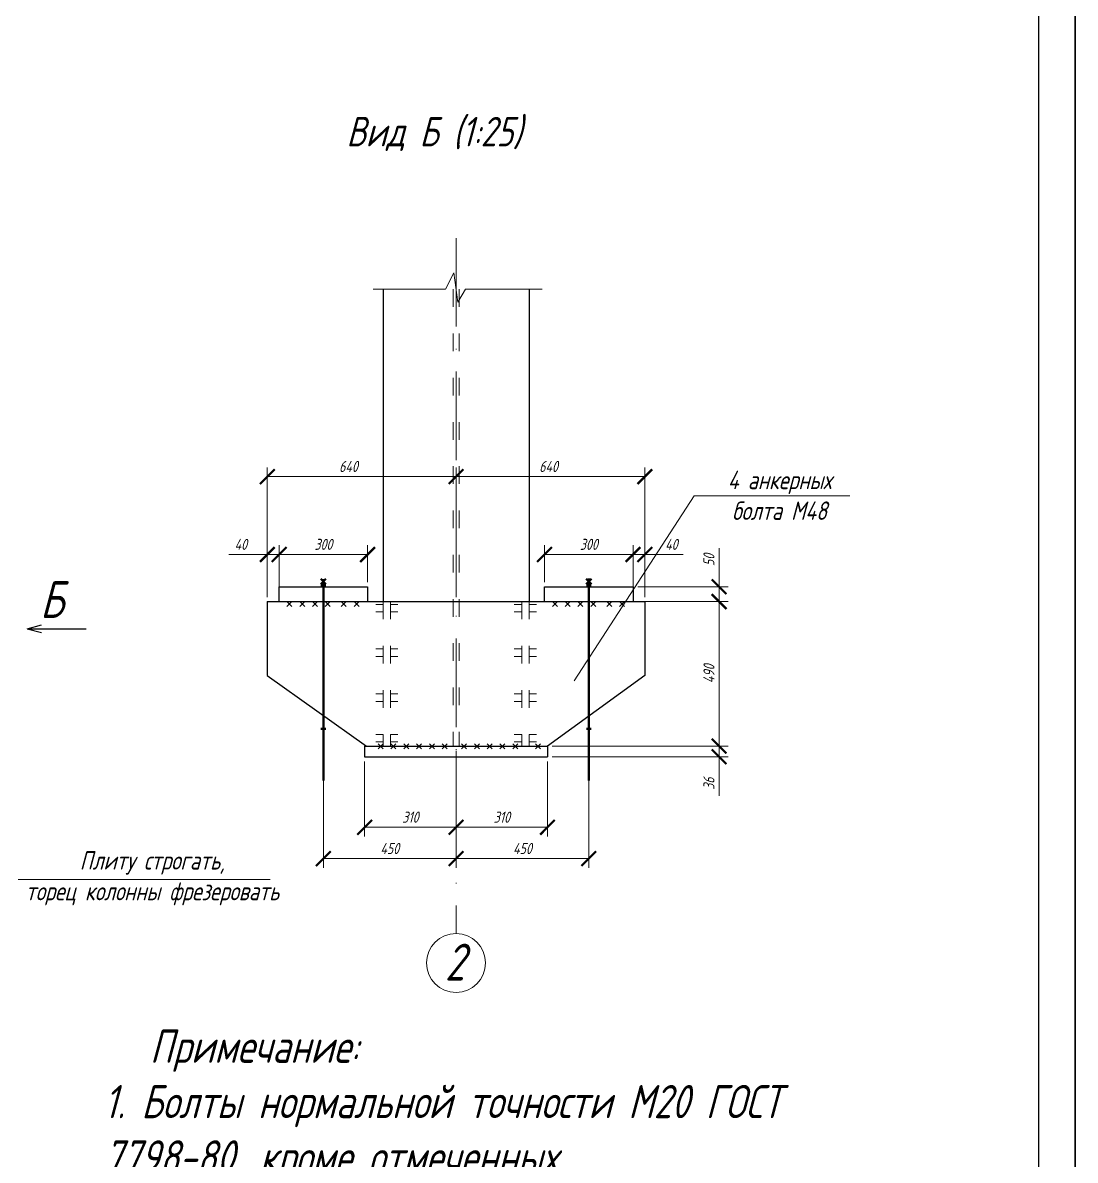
# Model space of a CAD drawing. Header units: millimetres. Extents: x 1665 to 4316, y 443 to 1647.
# Drawn here: x 2363.3 to 2506, y 1204.7 to 1358.9 of the extents above; entities that cross this region are included whole.
import ezdxf

# ---------------------------------------------------------------- set-up
doc = ezdxf.new("R2010")
doc.units = ezdxf.units.MM
doc.linetypes.add('ACAD_ISO03W100', pattern=[30, 12, -18])
doc.linetypes.add('ACAD_ISO10W100', pattern=[18, 12, -3, 0, -3])
doc.layers.get('0').update_dxf_attribs({"lineweight": 18})
doc.styles.get("Standard").update_dxf_attribs({"font": 'romans.shx', "width": 0.75, "oblique": 15, "height": 1.5})
doc.dimstyles.new('ISO-25', dxfattribs={"dimtxt": 1.5, "dimasz": 2, "dimexe": 1.25, "dimexo": 0.625, "dimtad": 1, "dimtxsty": 'Standard', "dimblk": 'ARCHTICK', "dimcen": 2.5, "dimadec": 0, "dimazin": 0, "dimtfac": 1, "dimtmove": 0, "dimatfit": 3, "dimldrblk": 'NONE', "dimfxl": 1, "dimlwd": 18, "dimlwe": 18, "dimarcsym": 0})

# ---------------------------------------------------------------- blocks, each defined once
blk = doc.blocks.new('_ArchTick')
at = {"color": 0, "linetype": 'ByBlock', "const_width": 0.15}
blk.add_lwpolyline([(-0.5, -0.5), (0.5, 0.5)], dxfattribs=at)
blk = doc.blocks.new('*D328')
at = {"color": 0, "lineweight": 18, "transparency": 16777216}
for p, q in [((2409.64, 1258.76), (2409.64, 1248.58)), ((2422.04, 1258.76), (2422.04, 1248.58)), ((2422.04, 1249.83), (2409.64, 1249.83))]:
    blk.add_line(p, q, dxfattribs=at)
at = {"layer": 'Defpoints', "color": 0, "transparency": 16777216}
for p in [(2409.64, 1259.39), (2422.04, 1259.39), (2409.64, 1249.83)]:
    blk.add_point(p, dxfattribs=at)
at = {"color": 0, "lineweight": 18, "transparency": 16777216, "xscale": 2, "yscale": 2, "zscale": 2, "rotation": 180}
blk.add_blockref('_ArchTick', (2409.64, 1249.83), dxfattribs=at)
at = {"color": 0, "lineweight": 18, "transparency": 16777216, "xscale": 2, "yscale": 2, "zscale": 2}
blk.add_blockref('_ArchTick', (2422.04, 1249.83), dxfattribs=at)
at = {"color": 0, "transparency": 16777216, "insert": (2415.84, 1251.2), "char_height": 1.5, "attachment_point": 5}
blk.add_mtext('310', dxfattribs=at)
blk = doc.blocks.new('_None')
blk = doc.blocks.new('*D301')
at = {"color": 0, "lineweight": 18, "transparency": 16777216}
for p, q in [((2422.04, 1258.76), (2422.04, 1248.58)), ((2434.44, 1258.76), (2434.44, 1248.58)), ((2434.44, 1249.83), (2422.04, 1249.83))]:
    blk.add_line(p, q, dxfattribs=at)
at = {"layer": 'Defpoints', "color": 0, "transparency": 16777216}
for p in [(2422.04, 1259.39), (2434.44, 1259.39), (2422.04, 1249.83)]:
    blk.add_point(p, dxfattribs=at)
at = {"color": 0, "lineweight": 18, "transparency": 16777216, "xscale": 2, "yscale": 2, "zscale": 2, "rotation": 180}
blk.add_blockref('_ArchTick', (2422.04, 1249.83), dxfattribs=at)
at = {"color": 0, "lineweight": 18, "transparency": 16777216, "xscale": 2, "yscale": 2, "zscale": 2}
blk.add_blockref('_ArchTick', (2434.44, 1249.83), dxfattribs=at)
at = {"color": 0, "transparency": 16777216, "insert": (2428.24, 1251.2), "char_height": 1.5, "attachment_point": 5}
blk.add_mtext('310', dxfattribs=at)
blk = doc.blocks.new('*D329')
at = {"color": 0, "lineweight": 18, "transparency": 16777216}
for p, q in [((2404.04, 1260.2), (2404.04, 1244.33)), ((2422.04, 1260.2), (2422.04, 1244.33)), ((2422.04, 1245.58), (2404.04, 1245.58))]:
    blk.add_line(p, q, dxfattribs=at)
at = {"layer": 'Defpoints', "color": 0, "transparency": 16777216}
for p in [(2404.04, 1260.83), (2422.04, 1260.83), (2404.04, 1245.58)]:
    blk.add_point(p, dxfattribs=at)
at = {"color": 0, "lineweight": 18, "transparency": 16777216, "xscale": 2, "yscale": 2, "zscale": 2, "rotation": 180}
blk.add_blockref('_ArchTick', (2404.04, 1245.58), dxfattribs=at)
at = {"color": 0, "lineweight": 18, "transparency": 16777216, "xscale": 2, "yscale": 2, "zscale": 2}
blk.add_blockref('_ArchTick', (2422.04, 1245.58), dxfattribs=at)
at = {"color": 0, "transparency": 16777216, "insert": (2413.04, 1246.95), "char_height": 1.5, "attachment_point": 5}
blk.add_mtext('450', dxfattribs=at)
blk = doc.blocks.new('*D302')
at = {"color": 0, "lineweight": 18, "transparency": 16777216}
for p, q in [((2422.04, 1260.2), (2422.04, 1244.33)), ((2440.04, 1260.2), (2440.04, 1244.33)), ((2440.04, 1245.58), (2422.04, 1245.58))]:
    blk.add_line(p, q, dxfattribs=at)
at = {"layer": 'Defpoints', "color": 0, "transparency": 16777216}
for p in [(2422.04, 1260.83), (2440.04, 1260.83), (2422.04, 1245.58)]:
    blk.add_point(p, dxfattribs=at)
at = {"color": 0, "lineweight": 18, "transparency": 16777216, "xscale": 2, "yscale": 2, "zscale": 2, "rotation": 180}
blk.add_blockref('_ArchTick', (2422.04, 1245.58), dxfattribs=at)
at = {"color": 0, "lineweight": 18, "transparency": 16777216, "xscale": 2, "yscale": 2, "zscale": 2}
blk.add_blockref('_ArchTick', (2440.04, 1245.58), dxfattribs=at)
at = {"color": 0, "transparency": 16777216, "insert": (2431.04, 1246.95), "char_height": 1.5, "attachment_point": 5}
blk.add_mtext('450', dxfattribs=at)
blk = doc.blocks.new('*D330')
at = {"color": 0, "lineweight": 18, "transparency": 16777216}
for p, q in [((2434.04, 1283.05), (2434.04, 1288.06)), ((2446.04, 1283.05), (2446.04, 1288.06)), ((2434.04, 1286.81), (2446.04, 1286.81))]:
    blk.add_line(p, q, dxfattribs=at)
at = {"layer": 'Defpoints', "color": 0, "transparency": 16777216}
for p in [(2446.04, 1286.81), (2434.04, 1282.43), (2446.04, 1282.43)]:
    blk.add_point(p, dxfattribs=at)
at = {"color": 0, "lineweight": 18, "transparency": 16777216, "xscale": 2, "yscale": 2, "zscale": 2, "rotation": 180}
blk.add_blockref('_ArchTick', (2434.04, 1286.81), dxfattribs=at)
at = {"color": 0, "lineweight": 18, "transparency": 16777216, "xscale": 2, "yscale": 2, "zscale": 2}
blk.add_blockref('_ArchTick', (2446.04, 1286.81), dxfattribs=at)
at = {"color": 0, "transparency": 16777216, "insert": (2440.04, 1288.19), "char_height": 1.5, "attachment_point": 5}
blk.add_mtext('300', dxfattribs=at)
blk = doc.blocks.new('*D303')
at = {"color": 0, "lineweight": 18, "transparency": 16777216}
for p, q in [((2398.04, 1283.05), (2398.04, 1288.06)), ((2410.04, 1283.05), (2410.04, 1288.06)), ((2398.04, 1286.81), (2410.04, 1286.81))]:
    blk.add_line(p, q, dxfattribs=at)
at = {"layer": 'Defpoints', "color": 0, "transparency": 16777216}
for p in [(2410.04, 1286.81), (2398.04, 1282.43), (2410.04, 1282.43)]:
    blk.add_point(p, dxfattribs=at)
at = {"color": 0, "lineweight": 18, "transparency": 16777216, "xscale": 2, "yscale": 2, "zscale": 2, "rotation": 180}
blk.add_blockref('_ArchTick', (2398.04, 1286.81), dxfattribs=at)
at = {"color": 0, "lineweight": 18, "transparency": 16777216, "xscale": 2, "yscale": 2, "zscale": 2}
blk.add_blockref('_ArchTick', (2410.04, 1286.81), dxfattribs=at)
at = {"color": 0, "transparency": 16777216, "insert": (2404.04, 1288.19), "char_height": 1.5, "attachment_point": 5}
blk.add_mtext('300', dxfattribs=at)
blk = doc.blocks.new('*D331')
at = {"color": 0, "lineweight": 18, "transparency": 16777216}
for p, q in [((2396.44, 1281.05), (2396.44, 1288.06)), ((2398.04, 1281.05), (2398.04, 1288.06)), ((2396.44, 1286.81), (2391.23, 1286.81)), ((2398.04, 1286.81), (2396.44, 1286.81))]:
    blk.add_line(p, q, dxfattribs=at)
at = {"layer": 'Defpoints', "color": 0, "transparency": 16777216}
for p in [(2396.44, 1286.81), (2396.44, 1280.43), (2398.04, 1280.43)]:
    blk.add_point(p, dxfattribs=at)
at = {"color": 0, "lineweight": 18, "transparency": 16777216, "xscale": 2, "yscale": 2, "zscale": 2, "rotation": 180}
blk.add_blockref('_ArchTick', (2396.44, 1286.81), dxfattribs=at)
at = {"color": 0, "lineweight": 18, "transparency": 16777216, "xscale": 2, "yscale": 2, "zscale": 2}
blk.add_blockref('_ArchTick', (2398.04, 1286.81), dxfattribs=at)
at = {"color": 0, "transparency": 16777216, "insert": (2392.84, 1288.19), "char_height": 1.5, "attachment_point": 5}
blk.add_mtext('40', dxfattribs=at)
blk = doc.blocks.new('*D332')
at = {"color": 0, "lineweight": 18, "transparency": 16777216}
for p, q in [((2446.04, 1281.05), (2446.04, 1288.06)), ((2447.64, 1281.05), (2447.64, 1288.06)), ((2446.04, 1286.81), (2447.64, 1286.81)), ((2447.64, 1286.81), (2452.85, 1286.81))]:
    blk.add_line(p, q, dxfattribs=at)
at = {"layer": 'Defpoints', "color": 0, "transparency": 16777216}
for p in [(2447.64, 1286.81), (2446.04, 1280.43), (2447.64, 1280.43)]:
    blk.add_point(p, dxfattribs=at)
at = {"color": 0, "lineweight": 18, "transparency": 16777216, "xscale": 2, "yscale": 2, "zscale": 2, "rotation": 180}
blk.add_blockref('_ArchTick', (2446.04, 1286.81), dxfattribs=at)
at = {"color": 0, "lineweight": 18, "transparency": 16777216, "xscale": 2, "yscale": 2, "zscale": 2}
blk.add_blockref('_ArchTick', (2447.64, 1286.81), dxfattribs=at)
at = {"color": 0, "transparency": 16777216, "insert": (2451.24, 1288.19), "char_height": 1.5, "attachment_point": 5}
blk.add_mtext('40', dxfattribs=at)
blk = doc.blocks.new('*D333')
at = {"color": 0, "lineweight": 18, "transparency": 16777216}
for p, q in [((2435.07, 1260.83), (2458.96, 1260.83)), ((2457.71, 1260.83), (2457.71, 1259.39)), ((2435.07, 1259.39), (2458.96, 1259.39)), ((2457.71, 1259.39), (2457.71, 1254.1))]:
    blk.add_line(p, q, dxfattribs=at)
at = {"layer": 'Defpoints', "color": 0, "transparency": 16777216}
for p in [(2434.44, 1260.83), (2434.44, 1259.39), (2457.71, 1259.39)]:
    blk.add_point(p, dxfattribs=at)
at = {"color": 0, "lineweight": 18, "transparency": 16777216, "xscale": 2, "yscale": 2, "zscale": 2}
for p, rotation in [((2457.71, 1260.83), 90), ((2457.71, 1259.39), 270)]:
    blk.add_blockref('_ArchTick', p, dxfattribs=dict(at, rotation=rotation))
at = {"color": 0, "transparency": 16777216, "insert": (2456.34, 1255.74), "char_height": 1.5, "attachment_point": 5, "rotation": 90}
blk.add_mtext('36', dxfattribs=at)
blk = doc.blocks.new('*D334')
at = {"color": 0, "lineweight": 18, "transparency": 16777216}
for p, q in [((2435.07, 1280.43), (2458.96, 1280.43)), ((2457.71, 1260.83), (2457.71, 1280.43)), ((2435.07, 1260.83), (2458.96, 1260.83))]:
    blk.add_line(p, q, dxfattribs=at)
at = {"layer": 'Defpoints', "color": 0, "transparency": 16777216}
for p in [(2434.44, 1280.43), (2457.71, 1280.43), (2434.44, 1260.83)]:
    blk.add_point(p, dxfattribs=at)
at = {"color": 0, "lineweight": 18, "transparency": 16777216, "xscale": 2, "yscale": 2, "zscale": 2}
for p, rotation in [((2457.71, 1280.43), 90), ((2457.71, 1260.83), 270)]:
    blk.add_blockref('_ArchTick', p, dxfattribs=dict(at, rotation=rotation))
at = {"color": 0, "transparency": 16777216, "insert": (2456.34, 1270.63), "char_height": 1.5, "attachment_point": 5, "rotation": 90}
blk.add_mtext('490', dxfattribs=at)
blk = doc.blocks.new('*D335')
at = {"color": 0, "lineweight": 18, "transparency": 16777216}
for p, q in [((2457.71, 1282.43), (2457.71, 1287.69)), ((2446.67, 1282.43), (2458.96, 1282.43)), ((2457.71, 1280.43), (2457.71, 1282.43)), ((2446.67, 1280.43), (2458.96, 1280.43))]:
    blk.add_line(p, q, dxfattribs=at)
at = {"layer": 'Defpoints', "color": 0, "transparency": 16777216}
for p in [(2446.04, 1282.43), (2457.71, 1282.43), (2446.04, 1280.43)]:
    blk.add_point(p, dxfattribs=at)
at = {"color": 0, "lineweight": 18, "transparency": 16777216, "xscale": 2, "yscale": 2, "zscale": 2}
for p, rotation in [((2457.71, 1282.43), 90), ((2457.71, 1280.43), 270)]:
    blk.add_blockref('_ArchTick', p, dxfattribs=dict(at, rotation=rotation))
at = {"color": 0, "transparency": 16777216, "insert": (2456.34, 1286.06), "char_height": 1.5, "attachment_point": 5, "rotation": 90}
blk.add_mtext('50', dxfattribs=at)
blk = doc.blocks.new('*D336')
at = {"color": 0, "lineweight": 18, "transparency": 16777216}
for p, q in [((2396.44, 1281.05), (2396.44, 1298.62)), ((2422.04, 1281.05), (2422.04, 1298.62)), ((2396.44, 1297.37), (2422.04, 1297.37))]:
    blk.add_line(p, q, dxfattribs=at)
at = {"layer": 'Defpoints', "color": 0, "transparency": 16777216}
for p in [(2422.04, 1297.37), (2396.44, 1280.43), (2422.04, 1280.43)]:
    blk.add_point(p, dxfattribs=at)
at = {"color": 0, "lineweight": 18, "transparency": 16777216, "xscale": 2, "yscale": 2, "zscale": 2, "rotation": 180}
blk.add_blockref('_ArchTick', (2396.44, 1297.37), dxfattribs=at)
at = {"color": 0, "lineweight": 18, "transparency": 16777216, "xscale": 2, "yscale": 2, "zscale": 2}
blk.add_blockref('_ArchTick', (2422.04, 1297.37), dxfattribs=at)
at = {"color": 0, "transparency": 16777216, "insert": (2407.44, 1298.75), "char_height": 1.5, "attachment_point": 5}
blk.add_mtext('640', dxfattribs=at)
blk = doc.blocks.new('*D304')
at = {"color": 0, "lineweight": 18, "transparency": 16777216}
for p, q in [((2422.04, 1281.05), (2422.04, 1298.62)), ((2447.64, 1281.05), (2447.64, 1298.62)), ((2422.04, 1297.37), (2447.64, 1297.37))]:
    blk.add_line(p, q, dxfattribs=at)
at = {"layer": 'Defpoints', "color": 0, "transparency": 16777216}
for p in [(2447.64, 1297.37), (2422.04, 1280.43), (2447.64, 1280.43)]:
    blk.add_point(p, dxfattribs=at)
at = {"color": 0, "lineweight": 18, "transparency": 16777216, "xscale": 2, "yscale": 2, "zscale": 2, "rotation": 180}
blk.add_blockref('_ArchTick', (2422.04, 1297.37), dxfattribs=at)
at = {"color": 0, "lineweight": 18, "transparency": 16777216, "xscale": 2, "yscale": 2, "zscale": 2}
blk.add_blockref('_ArchTick', (2447.64, 1297.37), dxfattribs=at)
at = {"color": 0, "transparency": 16777216, "insert": (2434.58, 1298.75), "char_height": 1.5, "attachment_point": 5}
blk.add_mtext('640', dxfattribs=at)

msp = doc.modelspace()

# ---------------------------------------------------------------- linework, layer by layer
at = {"lineweight": -2}
for p, q in [((2506.02, 1646.955), (2506.02, 1052.955)), ((2506.02, 1052.955), (2506.02, 1646.955))]:
    msp.add_line(p, q, dxfattribs=at)
at = {"lineweight": 30}
for p, q in [((2501.02, 1641.955), (2501.02, 1057.955)), ((2412.138, 1322.777), (2412.138, 1280.426)), ((2431.942, 1322.777), (2431.942, 1280.426)), ((2398.04, 1282.426), (2410.04, 1282.426)), ((2398.04, 1280.426), (2398.04, 1282.426)), ((2410.04, 1282.426), (2410.04, 1280.426)), ((2434.04, 1282.426), (2446.04, 1282.426)), ((2434.04, 1280.426), (2434.04, 1282.426)), ((2446.04, 1282.426), (2446.04, 1280.426)), ((2396.44, 1280.426), (2447.64, 1280.426)), ((2396.44, 1280.426), (2396.44, 1270.426)), ((2447.64, 1280.426), (2447.64, 1270.426)), ((2363.877, 1276.753), (2365.808, 1277.27)), ((2363.877, 1276.753), (2371.877, 1276.753)), ((2363.877, 1276.753), (2365.808, 1276.235)), ((2396.44, 1270.426), (2409.908, 1260.826)), ((2447.64, 1270.426), (2434.44, 1260.826)), ((2409.64, 1260.826), (2434.44, 1260.826)), ((2409.64, 1260.826), (2409.64, 1259.386)), ((2434.44, 1260.826), (2434.44, 1259.386)), ((2409.64, 1259.386), (2434.44, 1259.386))]:
    msp.add_line(p, q, dxfattribs=at)
at = {"linetype": 'ACAD_ISO10W100'}
msp.add_line((2422.04, 1329.714), (2422.04, 1235.433), dxfattribs=at)
for p, q in [((2421.725, 1324.994), (2420.623, 1322.777)), ((2422.3, 1321.022), (2421.725, 1324.994)), ((2410.799, 1322.777), (2420.623, 1322.777)), ((2423.335, 1322.784), (2422.3, 1321.022)), ((2423.332, 1322.777), (2433.713, 1322.777)), ((2438.04, 1269.667), (2454.318, 1294.786)), ((2454.318, 1294.786), (2475.436, 1294.786)), ((2399.099, 1280.426), (2399.777, 1279.747)), ((2399.777, 1280.426), (2399.099, 1279.747)), ((2400.835, 1280.426), (2401.514, 1279.747)), ((2401.514, 1280.426), (2400.835, 1279.747)), ((2422.04, 1280.426), (2401.04, 1280.426)), ((2402.572, 1280.426), (2403.25, 1279.747)), ((2403.25, 1280.426), (2402.572, 1279.747)), ((2404.308, 1280.426), (2404.986, 1279.747)), ((2404.986, 1280.426), (2404.308, 1279.747)), ((2422.04, 1280.426), (2406.04, 1280.426)), ((2406.468, 1280.426), (2407.146, 1279.747)), ((2407.146, 1280.426), (2406.468, 1279.747)), ((2408.204, 1280.426), (2408.882, 1279.747)), ((2408.882, 1280.426), (2408.204, 1279.747)), ((2435.099, 1280.426), (2435.777, 1279.747)), ((2435.777, 1280.426), (2435.099, 1279.747)), ((2436.835, 1280.426), (2437.514, 1279.747)), ((2437.514, 1280.426), (2436.835, 1279.747)), ((2438.572, 1280.426), (2439.25, 1279.747)), ((2439.25, 1280.426), (2438.572, 1279.747)), ((2440.308, 1280.426), (2440.986, 1279.747)), ((2440.986, 1280.426), (2440.308, 1279.747)), ((2442.468, 1280.426), (2443.146, 1279.747)), ((2443.146, 1280.426), (2442.468, 1279.747)), ((2444.204, 1280.426), (2444.882, 1279.747)), ((2444.882, 1280.426), (2444.204, 1279.747)), ((2412.138, 1280.035), (2411.138, 1280.035)), ((2412.138, 1279.035), (2411.138, 1279.035)), ((2414.138, 1280.035), (2413.138, 1280.035)), ((2414.138, 1279.035), (2413.138, 1279.035)), ((2430.942, 1280.035), (2429.942, 1280.035)), ((2430.942, 1279.035), (2429.942, 1279.035)), ((2432.942, 1280.035), (2431.942, 1280.035)), ((2432.942, 1279.035), (2431.942, 1279.035)), ((2412.138, 1274.003), (2411.138, 1274.003)), ((2414.138, 1274.003), (2413.138, 1274.003)), ((2430.942, 1274.003), (2429.942, 1274.003)), ((2432.942, 1274.003), (2431.942, 1274.003)), ((2412.138, 1273.003), (2411.138, 1273.003)), ((2414.138, 1273.003), (2413.138, 1273.003)), ((2430.942, 1273.003), (2429.942, 1273.003)), ((2432.942, 1273.003), (2431.942, 1273.003)), ((2412.138, 1267.9), (2411.138, 1267.9)), ((2414.138, 1267.9), (2413.138, 1267.9)), ((2430.942, 1267.9), (2429.942, 1267.9)), ((2432.942, 1267.9), (2431.942, 1267.9)), ((2412.138, 1266.9), (2411.138, 1266.9)), ((2414.138, 1266.9), (2413.138, 1266.9)), ((2430.942, 1266.9), (2429.942, 1266.9)), ((2432.942, 1266.9), (2431.942, 1266.9)), ((2412.138, 1262.407), (2411.138, 1262.407)), ((2414.138, 1262.407), (2413.138, 1262.407)), ((2430.942, 1262.407), (2429.942, 1262.407)), ((2432.942, 1262.407), (2431.942, 1262.407)), ((2412.138, 1261.407), (2411.138, 1261.407)), ((2411.471, 1261.165), (2412.149, 1260.486)), ((2412.149, 1261.165), (2411.471, 1260.486)), ((2414.138, 1261.407), (2413.138, 1261.407)), ((2413.207, 1261.165), (2413.885, 1260.486)), ((2413.885, 1261.165), (2413.207, 1260.486)), ((2414.943, 1261.165), (2415.621, 1260.486)), ((2415.621, 1261.165), (2414.943, 1260.486)), ((2416.679, 1261.165), (2417.358, 1260.486)), ((2417.358, 1261.165), (2416.679, 1260.486)), ((2418.416, 1261.165), (2419.094, 1260.486)), ((2419.094, 1261.165), (2418.416, 1260.486)), ((2420.152, 1261.165), (2420.83, 1260.486)), ((2420.83, 1261.165), (2420.152, 1260.486)), ((2422.781, 1261.165), (2423.46, 1260.486)), ((2423.46, 1261.165), (2422.781, 1260.486)), ((2424.518, 1261.165), (2425.196, 1260.486)), ((2425.196, 1261.165), (2424.518, 1260.486)), ((2426.254, 1261.165), (2426.932, 1260.486)), ((2426.932, 1261.165), (2426.254, 1260.486)), ((2427.99, 1261.165), (2428.668, 1260.486)), ((2428.668, 1261.165), (2427.99, 1260.486)), ((2429.726, 1261.165), (2430.405, 1260.486)), ((2430.405, 1261.165), (2429.726, 1260.486)), ((2430.942, 1261.407), (2429.942, 1261.407)), ((2432.942, 1261.407), (2431.942, 1261.407)), ((2432.829, 1261.165), (2433.507, 1260.486)), ((2433.507, 1261.165), (2432.829, 1260.486)), ((2362.659, 1242.746), (2396.84, 1242.746))]:
    msp.add_line(p, q)
at = {"linetype": 'ACAD_ISO03W100', "ltscale": 0.2}
for p, q in [((2421.64, 1322.777), (2421.64, 1260.826)), ((2422.44, 1322.777), (2422.44, 1260.826)), ((2412.138, 1280.426), (2412.138, 1260.826)), ((2413.138, 1280.426), (2413.138, 1260.826)), ((2430.942, 1280.426), (2430.942, 1260.826)), ((2431.942, 1280.426), (2431.942, 1260.826))]:
    msp.add_line(p, q, dxfattribs=at)
at = {"lineweight": 50}
for p, q in [((2403.687, 1282.79), (2404.394, 1283.497)), ((2403.687, 1283.497), (2404.394, 1282.79)), ((2404.04, 1256.175), (2404.04, 1283.452)), ((2439.687, 1282.79), (2440.394, 1283.497)), ((2439.687, 1283.497), (2440.394, 1282.79)), ((2440.04, 1256.175), (2440.04, 1283.54)), ((2403.718, 1282.671), (2404.373, 1282.671)), ((2439.718, 1282.671), (2440.373, 1282.671)), ((2403.718, 1263.183), (2404.373, 1263.183)), ((2439.718, 1263.183), (2440.373, 1263.183))]:
    msp.add_line(p, q, dxfattribs=at)
msp.add_circle((2422.04, 1231.433), 4)

# ---------------------------------------------------------------- texts
for s, width, gutter_width, heights, insert, char_height, attachment_point in [('Вид Б (1:25)', 42.5629, 7.5, [0], (2407.17, 1346.149), 4, 1), ('4 анкерных \\Pболта М48', 36.02042, 12.5, [0], (2465.901, 1294.835), 2.5, 5), ('Б', 5.50366, 12.5, [7.743], (2365.61, 1283.219), 5, 1), ('Плиту строгать,\\Pторец колонны фрезеровать', 49.06297, 12.5, [0], (2380.851, 1242.918), 2.5, 5), ('2', 8.20492, 7.5, [0], (2421.862, 1231.546), 5, 5), ('  {\\H1.125x; Примечание:\\P1. Болты нормальной точности М20 ГОСТ 7798-80, кроме отмеченных.\\P2. Отверстия d=22 мм, кроме отмеченных.\\P3. Катет угловых швов k=6 мм, кроме отмеченных.\\P4. Сварка полуавтоматическая электродами Э-42.\\P5 Материал конструкций - сталь С255 ГОСТ 27772-88.\\P6. Высокопрочные болты М30 ГОСТ 22356-77* из стали марки 40Х "Селект".}', 118.0331, 7.5, [0], (2374.298, 1222.389), 4, 1)]:
    msp.add_mtext_dynamic_manual_height_columns(s, width=width, gutter_width=gutter_width, heights=heights, dxfattribs=dict(insert=insert, char_height=char_height, attachment_point=attachment_point))

# ---------------------------------------------------------------- dimensions: what is measured, and where the dimension line sits
for base, p1, p2, picture, middle in [((2422.04, 1297.371), (2396.44, 1280.426), (2422.04, 1280.426), '*D336', (2407.444, 1297.371)), ((2447.64, 1297.371), (2422.04, 1280.426), (2447.64, 1280.426), '*D304', (2434.584, 1297.371))]:
    dim = msp.add_linear_dim(base=base, p1=p1, p2=p2, text='640', dimstyle='ISO-25')
    dim.commit()
    dim.dimension.update_dxf_attribs({"geometry": picture, "text_midpoint": middle, "dimtype": 160})
for base, p1, p2, text, picture, middle in [((2396.44, 1286.81), (2398.04, 1280.426), (2396.44, 1280.426), '40', '*D331', (2392.836, 1288.185)), ((2410.04, 1286.81), (2398.04, 1282.426), (2410.04, 1282.426), '300', '*D303', (2404.04, 1288.185)), ((2446.04, 1286.81), (2434.04, 1282.426), (2446.04, 1282.426), '300', '*D330', (2440.04, 1288.185)), ((2447.64, 1286.81), (2446.04, 1280.426), (2447.64, 1280.426), '40', '*D332', (2451.245, 1288.185)), ((2404.04, 1245.575), (2422.04, 1260.826), (2404.04, 1260.826), '450', '*D329', (2413.04, 1246.95)), ((2422.04, 1245.575), (2440.04, 1260.826), (2422.04, 1260.826), '450', '*D302', (2431.04, 1246.95)), ((2409.64, 1249.826), (2422.04, 1259.386), (2409.64, 1259.386), '310', '*D328', (2415.84, 1251.201)), ((2422.04, 1249.826), (2434.44, 1259.386), (2422.04, 1259.386), '310', '*D301', (2428.24, 1251.201))]:
    dim = msp.add_linear_dim(base=base, p1=p1, p2=p2, text=text, dimstyle='ISO-25')
    dim.commit()
    dim.dimension.update_dxf_attribs({"geometry": picture, "text_midpoint": middle})
for base, p1, p2, text, picture, middle in [((2457.713, 1282.426), (2446.04, 1280.426), (2446.04, 1282.426), '50', '*D335', (2456.338, 1286.059)), ((2457.713, 1280.426), (2434.44, 1260.826), (2434.44, 1280.426), '490', '*D334', (2456.338, 1270.626)), ((2457.713, 1259.386), (2434.44, 1260.826), (2434.44, 1259.386), '36', '*D333', (2456.338, 1255.743))]:
    dim = msp.add_linear_dim(base=base, p1=p1, p2=p2, angle=90, text=text, dimstyle='ISO-25')
    dim.commit()
    dim.dimension.update_dxf_attribs({"geometry": picture, "text_midpoint": middle})

doc.saveas('drawing.dxf')
